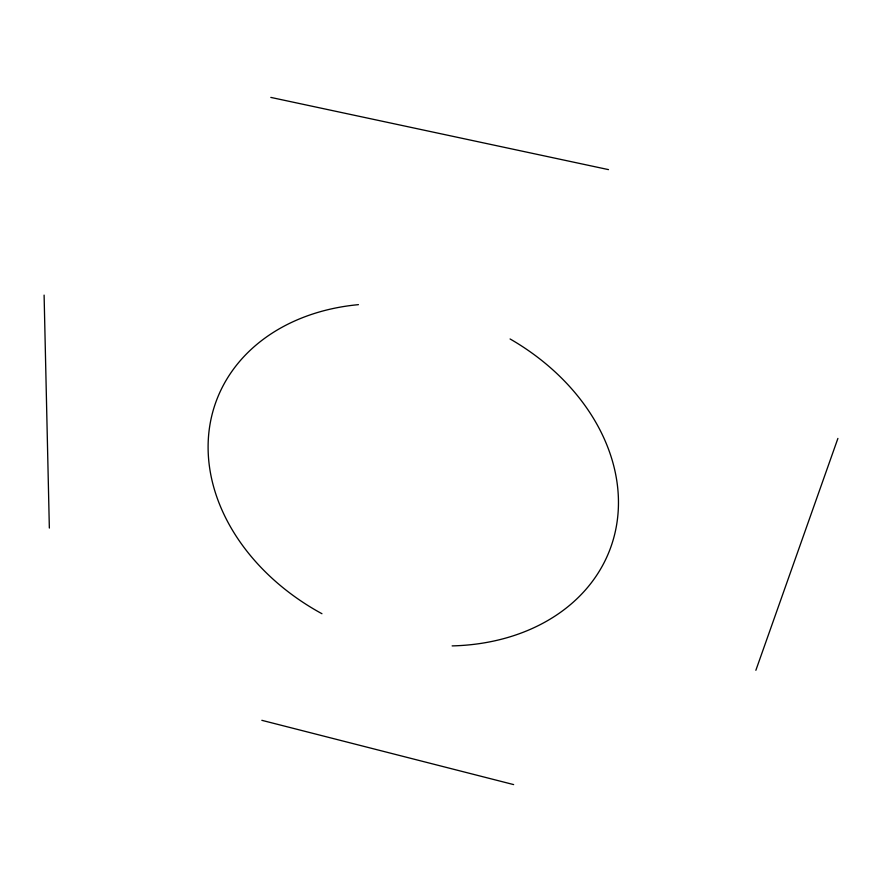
<?xml version="1.0" encoding="UTF-8"?>
<svg xmlns="http://www.w3.org/2000/svg" width="882" height="882" viewBox="0 0 882 882"><rect width="100%" height="100%" fill="white"/><g stroke="black" fill="none" stroke-linecap="round" stroke-linejoin="round"><path stroke-width="1.32" d="M755.863 670.298L837.9 438.42M270.818 97.406L608.492 169.62M261.833 720.318L513.644 784.594M44.1 295.106L49.348 528.064M510.083 338.964A210.379 164.725 20.8 0 1 616.143 527.513A210.379 164.725 20.8 0 1 452.135 645.9M321.952 613.718A210.379 164.725 20.8 0 1 209.034 431.144A210.379 164.725 20.8 0 1 358.434 304.654"/></g></svg>
